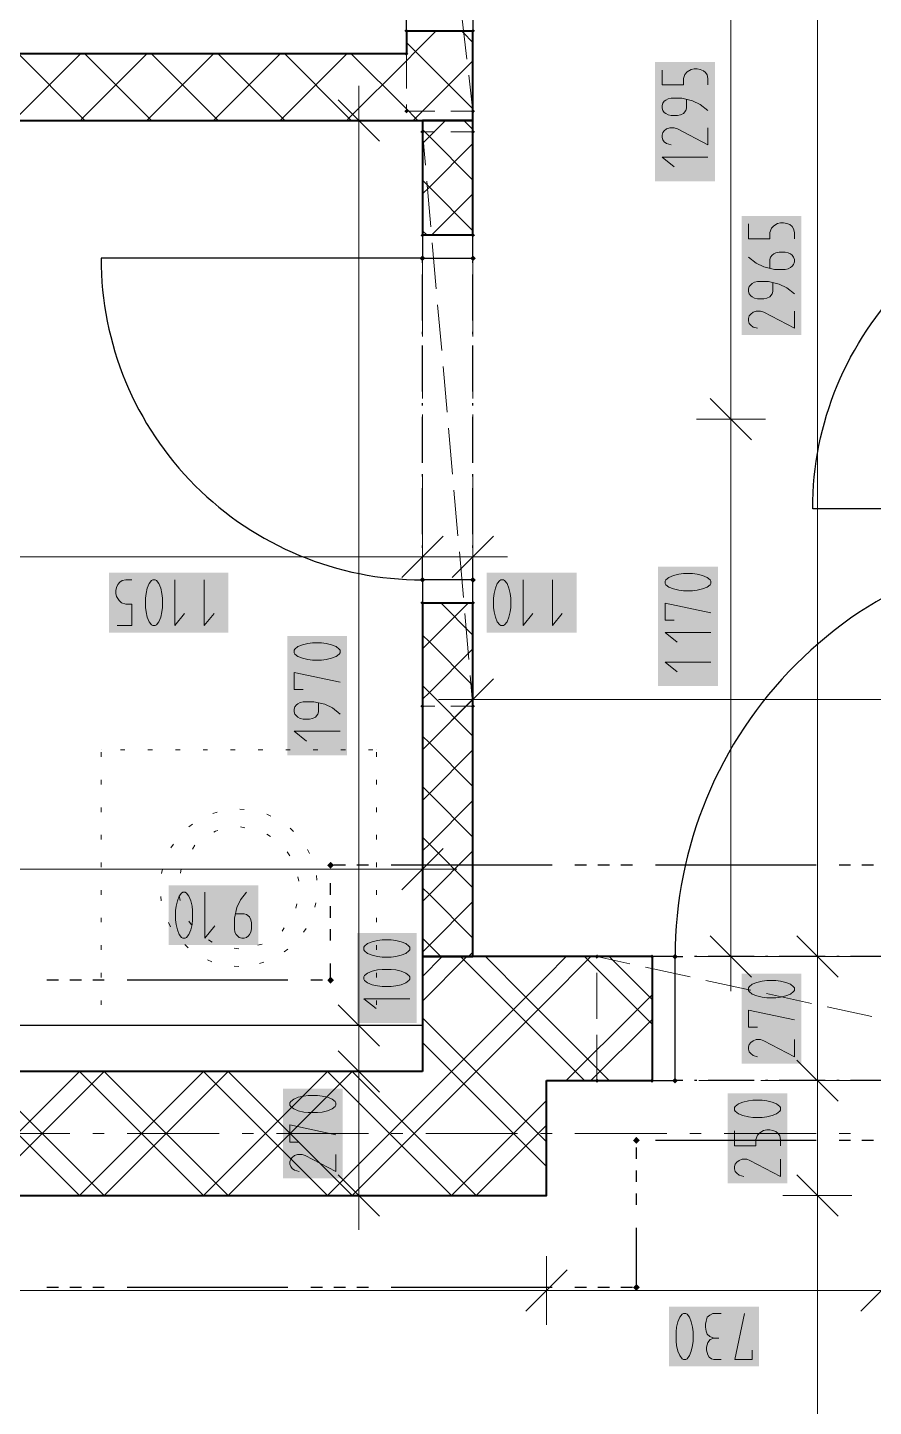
# Model space of a CAD drawing. Header units: millimetres. Extents: x 0 to 594, y 0 to 420.
# Drawn here: x 190.39 to 209.01, y 254.22 to 284.56 of the extents above; entities that cross this region are included whole.
import ezdxf

# ---------------------------------------------------------------- set-up
doc = ezdxf.new("R2010")
doc.units = ezdxf.units.MM
doc.header["$LTSCALE"] = 8
for name, color, linetype in [('PDF_Dvere', 7, 'Continuous'), ('PDF_Instalacni prizdivka do 1m', 7, 'Continuous'), ('PDF_Koty delkove', 7, 'Continuous'), ('PDF_Osy hlavni', 7, 'Continuous'), ('PDF_Pozarni useky', 7, 'Continuous'), ('PDF_Preklady', 7, 'Continuous'), ('PDF_Pricky zdene', 7, 'Continuous'), ('PDF_Sanita', 7, 'Continuous'), ('PDF_Steny akusticke', 7, 'Continuous')]:
    doc.layers.add(name, color=color, linetype=linetype)

msp = doc.modelspace()

# ---------------------------------------------------------------- linework, layer by layer
at = {"layer": 'PDF_Dvere', "lineweight": 25}
for points in [[(200.192, 284.992), (200.192, 284.486), (198.727, 284.486), (198.727, 284.992)], [(200.192, 279.482), (200.192, 279.987), (199.08, 279.987), (199.08, 279.482)], [(200.192, 271.9), (200.192, 272.405), (199.08, 272.405), (199.08, 271.9)], [(204.135, 261.386), (204.641, 261.386), (204.641, 264.115), (204.135, 264.115)]]:
    msp.add_lwpolyline(points, close=True, dxfattribs=at)
for points in [[(214.75, 274.425), (214.75, 273.972), (207.674, 273.972, -0.414215), (214.75, 281.049)], [(199.08, 279.482), (192.004, 279.482, 0.414215), (199.08, 272.405), (199.08, 272.858)], [(213.205, 264.115), (213.739, 264.115), (213.739, 273.214, 0.414214), (204.641, 264.115), (204.814, 264.115)]]:
    msp.add_lwpolyline(points, format="xyb", dxfattribs=at)
for points in [[(199.08, 279.378), (199.08, 279.429)], [(200.192, 279.378), (200.192, 279.429)], [(199.08, 278.115), (199.08, 279.126)], [(200.192, 278.115), (200.192, 279.126)], [(199.08, 277.811), (199.08, 277.862)], [(200.192, 277.811), (200.192, 277.862)], [(199.08, 276.548), (199.08, 277.559)], [(200.192, 276.548), (200.192, 277.559)], [(199.08, 276.244), (199.08, 276.295)], [(200.192, 276.244), (200.192, 276.295)], [(199.08, 274.981), (199.08, 275.992)], [(200.192, 274.981), (200.192, 275.992)], [(199.08, 274.677), (199.08, 274.728)], [(200.192, 274.677), (200.192, 274.728)], [(199.08, 273.414), (199.08, 274.425)], [(200.192, 273.414), (200.192, 274.425)], [(199.08, 273.11), (199.08, 273.161)], [(200.192, 273.11), (200.192, 273.161)], [(200.192, 272.405), (200.192, 272.858)], [(205.118, 264.115), (205.067, 264.115)], [(206.381, 264.115), (205.371, 264.115)], [(206.685, 264.115), (206.634, 264.115)], [(207.948, 264.115), (206.937, 264.115)], [(208.252, 264.115), (208.201, 264.115)], [(209.515, 264.115), (208.504, 264.115)], [(204.814, 261.386), (204.641, 261.386)], [(205.118, 261.386), (205.067, 261.386)], [(206.381, 261.386), (205.371, 261.386)], [(206.685, 261.386), (206.634, 261.386)], [(207.948, 261.386), (206.937, 261.386)], [(208.252, 261.386), (208.201, 261.386)], [(209.515, 261.386), (208.504, 261.386)]]:
    msp.add_lwpolyline(points, dxfattribs=at)
at = {"layer": 'PDF_Dvere', "lineweight": 25, "transparency": 33554559}
for points in [[(199.08, 279.419), (199.017, 279.482), (199.144, 279.482), (199.08, 279.545)], [(200.192, 279.419), (200.129, 279.482), (200.256, 279.482), (200.192, 279.545)], [(199.08, 272.342), (199.017, 272.405), (199.144, 272.405), (199.08, 272.468)], [(200.192, 272.342), (200.129, 272.405), (200.256, 272.405), (200.192, 272.468)], [(204.704, 264.115), (204.641, 264.052), (204.641, 264.178), (204.577, 264.115)], [(204.704, 261.386), (204.641, 261.322), (204.641, 261.449), (204.577, 261.386)]]:
    msp.add_solid(points, dxfattribs=at)
at = {"layer": 'PDF_Instalacni prizdivka do 1m', "lineweight": 25}
msp.add_lwpolyline([(189.881, 261.588), (199.08, 261.588), (199.08, 262.599), (189.881, 262.599)], close=True, dxfattribs=at)
at = {"layer": 'PDF_Koty delkove', "lineweight": 18}
for points in [[(207.775, 158.52), (207.775, 192.275), (207.775, 196.529), (207.775, 208.798), (207.775, 218.571), (207.775, 220.037), (207.775, 221.553), (207.775, 225.683), (207.775, 240.964), (207.775, 243.694), (207.775, 258.858), (207.775, 261.386), (207.775, 264.115), (207.775, 294.09), (207.775, 295.556), (207.775, 344.032), (207.775, 347.874)], [(205.872, 264.115), (205.872, 275.943), (205.872, 289.035), (205.872, 294.09)], [(204.356, 283.624), (204.356, 283.3), (204.827, 283.3), (204.827, 283.435), (204.861, 283.529), (204.912, 283.584), (204.996, 283.637), (205.063, 283.651), (205.13, 283.651), (205.198, 283.637), (205.265, 283.61), (205.315, 283.57), (205.35, 283.516), (205.367, 283.435), (205.367, 283.3)], [(197.679, 258.858), (197.679, 259.837), (197.679, 261.588), (197.679, 262.599), (197.679, 282.515), (197.679, 283.273)], [(198.134, 282.06), (197.224, 282.97)], [(205.367, 282.733), (205.198, 282.868), (205.029, 282.949), (204.794, 283.003), (204.557, 283.003), (204.49, 282.989), (204.44, 282.962), (204.406, 282.936), (204.372, 282.895), (204.356, 282.841), (204.356, 282.787), (204.372, 282.733), (204.406, 282.692), (204.44, 282.666), (204.49, 282.638), (204.557, 282.624), (204.693, 282.624), (204.759, 282.638), (204.827, 282.666), (204.878, 282.733), (204.895, 282.787), (204.895, 282.976)], [(198.437, 282.515), (197.679, 282.515), (196.921, 282.515)], [(205.367, 282.355), (205.367, 281.976), (204.693, 282.328), (204.625, 282.355), (204.524, 282.355), (204.457, 282.328), (204.406, 282.287), (204.372, 282.247), (204.356, 282.193), (204.356, 282.139), (204.372, 282.085), (204.406, 282.044), (204.457, 282.004), (204.557, 281.976)], [(205.367, 281.707), (204.356, 281.707), (204.625, 281.491)], [(206.259, 280.237), (206.259, 279.913), (206.73, 279.913), (206.73, 280.049), (206.764, 280.143), (206.815, 280.197), (206.898, 280.25), (206.965, 280.264), (207.033, 280.264), (207.101, 280.25), (207.167, 280.224), (207.218, 280.183), (207.252, 280.13), (207.269, 280.049), (207.269, 279.913)], [(206.73, 279.265), (206.73, 279.454), (206.747, 279.508), (206.78, 279.549), (206.815, 279.576), (206.864, 279.602), (206.932, 279.616), (207.066, 279.616), (207.134, 279.602), (207.185, 279.576), (207.218, 279.549), (207.252, 279.508), (207.269, 279.454), (207.269, 279.401), (207.252, 279.346), (207.218, 279.306), (207.185, 279.279), (207.134, 279.252), (207.066, 279.238), (206.831, 279.238), (206.595, 279.292), (206.426, 279.373), (206.259, 279.508)], [(207.269, 278.698), (207.101, 278.833), (206.932, 278.915), (206.696, 278.968), (206.46, 278.968), (206.393, 278.954), (206.342, 278.927), (206.309, 278.901), (206.275, 278.86), (206.259, 278.806), (206.259, 278.752), (206.275, 278.698), (206.309, 278.658), (206.342, 278.631), (206.393, 278.603), (206.46, 278.59), (206.595, 278.59), (206.662, 278.603), (206.73, 278.631), (206.78, 278.698), (206.797, 278.752)], [(206.797, 278.752), (206.797, 278.941)], [(207.269, 278.32), (207.269, 277.942), (206.595, 278.293), (206.527, 278.32), (206.426, 278.32), (206.36, 278.293), (206.309, 278.253), (206.275, 278.212), (206.259, 278.158), (206.259, 278.104), (206.275, 278.05), (206.309, 278.01), (206.36, 277.969), (206.46, 277.942)], [(206.327, 275.489), (205.417, 276.398)], [(206.631, 275.943), (205.872, 275.943), (205.114, 275.943)], [(199.08, 273.673), (199.08, 272.914), (199.08, 272.156)], [(200.192, 273.673), (200.192, 272.914), (200.192, 272.156)], [(199.535, 273.369), (198.625, 272.459)], [(200.647, 273.369), (199.738, 272.459)], [(200.192, 272.914), (199.08, 272.914), (187.909, 272.914), (166.173, 272.914), (164.505, 272.914), (162.433, 272.914)], [(200.192, 272.914), (200.951, 272.914)], [(192.36, 271.398), (192.684, 271.398), (192.684, 271.869), (192.549, 271.869), (192.455, 271.903), (192.401, 271.954), (192.347, 272.038), (192.333, 272.105), (192.333, 272.172), (192.347, 272.24), (192.374, 272.307), (192.415, 272.357), (192.468, 272.392), (192.549, 272.409), (192.684, 272.409)], [(193.63, 272.409), (193.63, 271.398), (193.845, 271.667)], [(194.278, 272.409), (194.278, 271.398), (194.493, 271.667)], [(201.295, 272.409), (201.295, 271.398), (201.511, 271.667)], [(201.943, 272.409), (201.943, 271.398), (202.159, 271.667)], [(204.623, 271.516), (204.421, 271.516), (204.421, 271.894), (205.432, 271.679)], [(205.432, 271.246), (204.421, 271.246), (204.69, 271.031)], [(196.86, 271.017), (196.658, 271.017), (196.558, 271.003), (196.44, 270.976), (196.338, 270.936), (196.271, 270.882), (196.255, 270.855), (196.255, 270.801), (196.271, 270.774), (196.338, 270.72), (196.44, 270.68), (196.558, 270.652), (196.658, 270.639), (196.86, 270.639), (196.961, 270.652), (197.08, 270.68), (197.181, 270.72), (197.248, 270.774), (197.266, 270.801), (197.266, 270.855), (197.248, 270.882), (197.181, 270.936), (197.08, 270.976), (196.961, 271.003), (196.86, 271.017)], [(196.456, 269.991), (196.255, 269.991), (196.255, 270.369), (197.266, 270.153)], [(200.192, 270.529), (200.192, 269.771), (200.192, 269.013)], [(205.432, 270.598), (204.421, 270.598), (204.69, 270.383)], [(200.647, 270.226), (199.738, 269.316)], [(200.192, 269.771), (199.434, 269.771)], [(226.124, 269.771), (223.451, 269.771), (222.291, 269.771), (219.704, 269.771), (215.862, 269.771), (214.75, 269.771), (200.192, 269.771)], [(197.266, 269.451), (197.097, 269.586), (196.928, 269.667), (196.692, 269.721), (196.456, 269.721), (196.389, 269.707), (196.338, 269.68), (196.305, 269.654), (196.271, 269.613), (196.255, 269.559), (196.255, 269.505), (196.271, 269.451), (196.305, 269.411), (196.338, 269.384), (196.389, 269.356), (196.456, 269.342), (196.591, 269.342), (196.658, 269.356), (196.726, 269.384), (196.776, 269.451), (196.793, 269.505), (196.793, 269.694)], [(197.266, 269.073), (196.255, 269.073), (196.524, 268.857)], [(199.08, 266.796), (199.08, 266.038), (199.08, 265.28)], [(199.535, 266.493), (198.625, 265.583)], [(199.08, 266.038), (195.15, 266.038), (191.095, 266.038), (189.881, 266.038), (188.632, 266.038), (184.734, 266.038), (172.694, 266.038), (171.127, 266.038), (164.505, 266.038), (162.483, 266.038), (152.172, 266.038), (149.594, 266.038)], [(199.08, 266.038), (199.839, 266.038)], [(193.643, 264.925), (193.657, 264.825), (193.684, 264.706), (193.724, 264.605), (193.778, 264.538), (193.805, 264.521), (193.859, 264.521), (193.886, 264.538), (193.94, 264.605), (193.98, 264.706), (194.008, 264.825), (194.021, 264.925), (194.021, 265.127), (194.008, 265.228), (193.98, 265.346), (193.94, 265.447), (193.886, 265.515), (193.859, 265.532), (193.805, 265.532), (193.778, 265.515), (193.724, 265.447), (193.684, 265.346), (193.657, 265.228), (193.643, 265.127)], [(194.291, 265.532), (194.291, 264.521), (194.507, 264.79)], [(195.209, 265.532), (195.074, 265.364), (194.993, 265.195), (194.939, 264.959), (194.939, 264.723), (194.953, 264.656), (194.98, 264.605), (195.006, 264.572), (195.047, 264.538), (195.101, 264.521), (195.155, 264.521), (195.209, 264.538), (195.249, 264.572), (195.276, 264.605), (195.304, 264.656), (195.318, 264.723), (195.318, 264.858), (195.304, 264.925), (195.276, 264.993), (195.209, 265.043), (195.155, 265.06), (194.966, 265.06)], [(193.643, 265.127), (193.643, 264.925)], [(198.395, 264.482), (198.193, 264.482), (198.093, 264.469), (197.974, 264.442), (197.873, 264.401), (197.806, 264.348), (197.789, 264.32), (197.789, 264.267), (197.806, 264.239), (197.873, 264.186), (197.974, 264.145), (198.093, 264.118), (198.193, 264.104), (198.395, 264.104), (198.496, 264.118), (198.614, 264.145), (198.715, 264.186), (198.783, 264.239), (198.8, 264.267), (198.8, 264.32), (198.783, 264.348)], [(198.783, 264.348), (198.715, 264.401), (198.614, 264.442), (198.496, 264.469), (198.395, 264.482)], [(206.327, 263.66), (205.417, 264.57)], [(208.23, 263.66), (207.32, 264.57)], [(206.631, 264.115), (205.872, 264.115), (205.114, 264.115)], [(205.872, 264.115), (205.872, 263.357)], [(208.533, 264.115), (207.775, 264.115), (207.017, 264.115)], [(206.864, 263.588), (206.662, 263.588), (206.562, 263.574), (206.443, 263.547), (206.342, 263.507), (206.275, 263.453), (206.259, 263.426), (206.259, 263.372)], [(206.259, 263.372), (206.275, 263.345), (206.342, 263.291), (206.443, 263.251), (206.562, 263.223), (206.662, 263.209), (206.864, 263.209), (206.965, 263.223), (207.083, 263.251), (207.185, 263.291), (207.252, 263.345), (207.269, 263.372), (207.269, 263.426), (207.252, 263.453), (207.185, 263.507), (207.083, 263.547), (206.965, 263.574), (206.864, 263.588)], [(198.134, 262.144), (197.224, 263.054)], [(198.8, 263.186), (197.789, 263.186), (198.058, 262.971)], [(206.46, 262.561), (206.259, 262.561), (206.259, 262.94), (207.269, 262.724)], [(198.437, 262.599), (197.679, 262.599), (196.921, 262.599)], [(207.269, 262.292), (207.269, 261.913), (206.595, 262.265), (206.527, 262.292), (206.426, 262.292), (206.36, 262.265), (206.309, 262.224), (206.275, 262.184), (206.259, 262.13), (206.259, 262.076), (206.275, 262.022), (206.309, 261.981), (206.36, 261.941), (206.46, 261.913)], [(198.134, 261.133), (197.224, 262.043)], [(208.23, 260.931), (207.32, 261.84)], [(198.437, 261.588), (197.679, 261.588), (196.921, 261.588)], [(208.533, 261.386), (207.775, 261.386), (207.017, 261.386)], [(196.768, 261.06), (196.566, 261.06), (196.466, 261.046), (196.347, 261.02), (196.246, 260.979), (196.179, 260.926), (196.163, 260.898), (196.163, 260.845), (196.179, 260.817), (196.246, 260.764), (196.347, 260.723), (196.466, 260.696), (196.566, 260.682), (196.768, 260.682), (196.869, 260.696), (196.987, 260.723), (197.089, 260.764), (197.156, 260.817), (197.173, 260.845), (197.173, 260.898), (197.156, 260.926)], [(197.156, 260.926), (197.089, 260.979), (196.987, 261.02), (196.869, 261.046), (196.768, 261.06)], [(196.364, 260.034), (196.163, 260.034), (196.163, 260.412), (197.173, 260.197)], [(205.953, 260.279), (205.953, 259.955), (206.424, 259.955), (206.424, 260.091), (206.459, 260.185), (206.509, 260.239), (206.593, 260.292), (206.66, 260.306), (206.728, 260.306), (206.795, 260.292), (206.862, 260.266), (206.913, 260.225)], [(206.913, 260.225), (206.947, 260.172), (206.964, 260.091), (206.964, 259.955)], [(197.173, 259.764), (197.173, 259.386), (196.499, 259.737), (196.431, 259.764), (196.33, 259.764), (196.264, 259.737), (196.213, 259.697), (196.179, 259.656), (196.163, 259.602), (196.163, 259.549), (196.179, 259.494), (196.213, 259.454), (196.264, 259.413), (196.364, 259.386)], [(206.964, 259.658), (206.964, 259.28), (206.29, 259.631), (206.222, 259.658), (206.121, 259.658), (206.054, 259.631), (206.004, 259.591), (205.969, 259.55), (205.953, 259.496), (205.953, 259.443), (205.969, 259.388), (206.004, 259.348), (206.054, 259.307), (206.154, 259.28)], [(198.134, 258.403), (197.224, 259.313)], [(208.23, 258.403), (207.32, 259.313)], [(198.437, 258.858), (197.679, 258.858), (196.921, 258.858)], [(197.679, 258.858), (197.679, 258.1)], [(208.533, 258.858), (207.775, 258.858), (207.017, 258.858)], [(201.81, 257.527), (201.81, 256.769), (201.81, 256.01)], [(202.265, 257.224), (201.355, 256.314)], [(209.645, 257.224), (208.735, 256.314)], [(272.881, 256.769), (216.974, 256.769), (209.19, 256.769), (201.81, 256.769), (163.798, 256.769), (162.332, 256.769), (149.594, 256.769), (140.495, 256.769), (134.833, 256.769)], [(205.661, 256.263), (205.473, 256.263), (205.406, 256.229), (205.351, 256.178), (205.324, 256.094), (205.311, 256.027), (205.311, 255.959), (205.324, 255.875), (205.351, 255.808), (205.406, 255.758), (205.499, 255.723)], [(206.337, 255.453), (206.337, 255.252), (205.959, 255.252), (206.174, 256.263)], [(205.661, 255.252), (205.499, 255.252), (205.445, 255.268), (205.392, 255.303), (205.364, 255.353), (205.337, 255.453), (205.337, 255.521), (205.364, 255.622), (205.418, 255.69), (205.499, 255.723), (205.607, 255.723)]]:
    msp.add_lwpolyline(points, dxfattribs=at)
for points in [[(205.027, 272.542), (204.825, 272.542), (204.725, 272.529), (204.606, 272.502), (204.505, 272.461), (204.438, 272.408), (204.421, 272.38), (204.421, 272.327), (204.438, 272.299), (204.505, 272.246), (204.606, 272.205), (204.725, 272.178), (204.825, 272.164), (205.027, 272.164), (205.128, 272.178), (205.246, 272.205), (205.347, 272.246), (205.415, 272.299), (205.432, 272.327), (205.432, 272.38), (205.415, 272.408), (205.347, 272.461), (205.246, 272.502), (205.128, 272.529)], [(192.982, 272.004), (192.982, 271.801), (192.995, 271.701), (193.022, 271.583), (193.063, 271.482), (193.116, 271.414), (193.144, 271.398), (193.197, 271.398), (193.225, 271.414), (193.278, 271.482), (193.319, 271.583), (193.346, 271.701), (193.36, 271.801), (193.36, 272.004), (193.346, 272.105), (193.319, 272.223), (193.278, 272.324), (193.225, 272.392), (193.197, 272.409), (193.144, 272.409), (193.116, 272.392), (193.063, 272.324), (193.022, 272.223), (192.995, 272.105)], [(200.647, 272.004), (200.647, 271.801), (200.661, 271.701), (200.688, 271.583), (200.728, 271.482), (200.782, 271.414), (200.809, 271.398), (200.863, 271.398), (200.89, 271.414), (200.944, 271.482), (200.984, 271.583), (201.012, 271.701), (201.025, 271.801), (201.025, 272.004), (201.012, 272.105), (200.984, 272.223), (200.944, 272.324), (200.89, 272.392), (200.863, 272.409), (200.809, 272.409), (200.782, 272.392), (200.728, 272.324), (200.688, 272.223), (200.661, 272.105)], [(198.395, 263.834), (198.193, 263.834), (198.093, 263.821), (197.974, 263.794), (197.873, 263.753), (197.806, 263.7), (197.789, 263.672), (197.789, 263.619), (197.806, 263.591), (197.873, 263.538), (197.974, 263.497), (198.093, 263.47), (198.193, 263.456), (198.395, 263.456), (198.496, 263.47), (198.614, 263.497), (198.715, 263.538), (198.783, 263.591), (198.8, 263.619), (198.8, 263.672), (198.783, 263.7), (198.715, 263.753), (198.614, 263.794), (198.496, 263.821)], [(206.559, 260.954), (206.357, 260.954), (206.257, 260.94), (206.138, 260.914), (206.037, 260.873), (205.969, 260.82), (205.953, 260.792), (205.953, 260.739), (205.969, 260.711), (206.037, 260.658), (206.138, 260.617), (206.257, 260.59), (206.357, 260.576), (206.559, 260.576), (206.66, 260.59), (206.778, 260.617), (206.879, 260.658), (206.947, 260.711), (206.964, 260.739), (206.964, 260.792), (206.947, 260.82), (206.879, 260.873), (206.778, 260.914), (206.66, 260.94)], [(204.663, 255.858), (204.663, 255.656), (204.676, 255.556), (204.703, 255.437), (204.744, 255.336), (204.797, 255.268), (204.825, 255.252), (204.878, 255.252), (204.906, 255.268), (204.959, 255.336), (205, 255.437), (205.027, 255.556), (205.041, 255.656), (205.041, 255.858), (205.027, 255.959), (205, 256.077), (204.959, 256.178), (204.906, 256.246), (204.878, 256.263), (204.825, 256.263), (204.797, 256.246), (204.744, 256.178), (204.703, 256.077), (204.676, 255.959)]]:
    msp.add_lwpolyline(points, close=True, dxfattribs=at)
at = {"layer": 'PDF_Koty delkove', "color": 7, "lineweight": 18, "true_color": 0xffffff, "transparency": 33554559}
for points in [[(205.519, 281.177), (205.519, 283.802), (204.204, 281.177), (204.204, 283.802)], [(207.421, 277.79), (207.421, 280.415), (206.107, 277.79), (206.107, 280.415)], [(194.808, 272.561), (192.182, 272.561), (194.808, 271.246), (192.182, 271.246)], [(202.473, 272.561), (200.496, 272.561), (202.473, 271.246), (200.496, 271.246)], [(205.584, 270.068), (205.584, 272.694), (204.27, 270.068), (204.27, 272.694)], [(197.417, 268.543), (197.417, 271.168), (196.103, 268.543), (196.103, 271.168)], [(195.469, 265.684), (193.492, 265.684), (195.469, 264.37), (193.492, 264.37)], [(198.952, 262.656), (198.952, 264.634), (197.638, 262.656), (197.638, 264.634)], [(207.421, 261.762), (207.421, 263.739), (206.107, 261.762), (206.107, 263.739)], [(197.325, 259.234), (197.325, 261.212), (196.011, 259.234), (196.011, 261.212)], [(207.116, 259.128), (207.116, 261.106), (205.802, 259.128), (205.802, 261.106)], [(206.489, 256.415), (204.511, 256.415), (206.489, 255.101), (204.511, 255.101)]]:
    msp.add_solid(points, dxfattribs=at)
at = {"layer": 'PDF_Osy hlavni', "lineweight": 18}
for points in [[(191.318, 260.223), (189.296, 260.223)], [(192.076, 260.223), (191.824, 260.223)], [(194.604, 260.223), (192.582, 260.223)], [(195.362, 260.223), (195.109, 260.223)], [(197.889, 260.223), (195.867, 260.223)], [(198.648, 260.223), (198.395, 260.223)], [(201.175, 260.223), (199.153, 260.223)], [(201.933, 260.223), (201.68, 260.223)], [(204.461, 260.223), (202.439, 260.223)], [(205.219, 260.223), (204.966, 260.223)], [(207.746, 260.223), (205.724, 260.223)], [(208.504, 260.223), (208.252, 260.223)]]:
    msp.add_lwpolyline(points, dxfattribs=at)
at = {"layer": 'PDF_Pozarni useky', "lineweight": 30}
for points in [[(197.384, 266.125), (197.131, 266.125)], [(197.889, 266.125), (197.637, 266.125)], [(201.933, 266.125), (198.395, 266.125)], [(202.691, 266.125), (202.439, 266.125)], [(203.197, 266.125), (202.944, 266.125)], [(203.702, 266.125), (203.45, 266.125)], [(207.746, 266.125), (204.208, 266.125)], [(208.504, 266.125), (208.252, 266.125)], [(209.01, 266.125), (208.757, 266.125)], [(197.058, 265.478), (197.058, 265.73)], [(197.058, 264.972), (197.058, 265.225)], [(197.058, 264.467), (197.058, 264.719)], [(197.058, 263.597), (197.058, 263.961)], [(191.065, 263.597), (190.813, 263.597)], [(191.571, 263.597), (191.318, 263.597)], [(192.076, 263.597), (191.824, 263.597)], [(196.12, 263.597), (192.582, 263.597)], [(196.878, 263.597), (196.626, 263.597)], [(207.746, 260.071), (204.208, 260.071)], [(208.504, 260.071), (208.252, 260.071)], [(209.01, 260.071), (208.757, 260.071)], [(203.79, 259.664), (203.79, 259.917)], [(203.79, 259.159), (203.79, 259.412)], [(203.79, 258.654), (203.79, 258.906)], [(203.79, 256.836), (203.79, 258.148)], [(191.065, 256.836), (190.813, 256.836)], [(191.571, 256.836), (191.318, 256.836)], [(192.076, 256.836), (191.824, 256.836)], [(196.12, 256.836), (192.582, 256.836)], [(196.878, 256.836), (196.626, 256.836)], [(197.384, 256.836), (197.131, 256.836)], [(197.889, 256.836), (197.637, 256.836)], [(201.933, 256.836), (198.395, 256.836)], [(202.691, 256.836), (202.439, 256.836)], [(203.197, 256.836), (202.944, 256.836)], [(203.702, 256.836), (203.45, 256.836)]]:
    msp.add_lwpolyline(points, dxfattribs=at)
at = {"layer": 'PDF_Pozarni useky', "lineweight": 30, "transparency": 33554559}
for points in [[(197.058, 266.049), (196.983, 266.125), (197.134, 266.125), (197.058, 266.2)], [(197.134, 266.125), (197.058, 266.049), (197.058, 266.2), (196.983, 266.125)], [(197.134, 263.597), (197.058, 263.521), (197.058, 263.673), (196.983, 263.597)], [(197.058, 263.521), (196.983, 263.597), (197.134, 263.597), (197.058, 263.673)], [(203.79, 259.995), (203.715, 260.071), (203.866, 260.071), (203.79, 260.147)], [(203.866, 260.071), (203.79, 259.995), (203.79, 260.147), (203.715, 260.071)], [(203.79, 256.76), (203.715, 256.836), (203.866, 256.836), (203.79, 256.912)], [(203.866, 256.836), (203.79, 256.76), (203.79, 256.912), (203.715, 256.836)]]:
    msp.add_solid(points, dxfattribs=at)
at = {"layer": 'PDF_Preklady', "lineweight": 18}
for points in [[(200.059, 283.865), (199.943, 284.869)], [(198.727, 283.981), (198.727, 284.231)], [(200.192, 283.22), (200.192, 284.231)], [(198.727, 283.22), (198.727, 283.981)], [(199.709, 282.717), (200.192, 282.717), (200.1, 283.513)], [(198.727, 282.717), (198.727, 282.866)], [(200.192, 282.717), (200.192, 282.866)], [(199.355, 282.717), (198.727, 282.717)], [(199.145, 281.531), (199.08, 282.262), (199.355, 282.262)], [(199.08, 281.855), (199.08, 282.262)], [(200.192, 282.262), (199.709, 282.262)], [(200.192, 281.855), (200.192, 282.262)], [(199.08, 280.49), (199.08, 281.501)], [(200.192, 280.49), (200.192, 281.501)], [(199.264, 280.172), (199.176, 281.179)], [(199.08, 279.987), (199.08, 280.137)], [(200.192, 279.987), (200.192, 280.137)], [(199.08, 279.126), (199.08, 279.987)], [(199.384, 278.812), (199.295, 279.819)], [(200.192, 279.126), (200.192, 279.987)], [(199.08, 277.761), (199.08, 278.772)], [(200.192, 277.761), (200.192, 278.772)], [(199.504, 277.453), (199.415, 278.46)], [(199.08, 276.396), (199.08, 277.407)], [(200.192, 276.396), (200.192, 277.407)], [(199.623, 276.093), (199.535, 277.1)], [(199.08, 275.031), (199.08, 276.042)], [(200.192, 275.031), (200.192, 276.042)], [(199.743, 274.733), (199.654, 275.741)], [(199.08, 273.666), (199.08, 274.677)], [(200.192, 273.666), (200.192, 274.677)], [(199.863, 273.374), (199.774, 274.381)], [(199.08, 272.302), (199.08, 273.313)], [(200.192, 272.302), (200.192, 273.313)], [(199.982, 272.014), (199.894, 273.021)], [(199.08, 271.9), (199.08, 271.948)], [(199.08, 270.937), (199.08, 271.9)], [(200.192, 271.9), (200.192, 271.948)], [(200.192, 270.937), (200.192, 271.9)], [(200.102, 270.655), (200.013, 271.662)], [(199.08, 269.625), (199.08, 270.583)], [(200.192, 269.625), (200.192, 270.583)], [(199.709, 269.625), (200.192, 269.625), (200.133, 270.302)], [(199.355, 269.625), (199.08, 269.625)], [(203.643, 263.958), (202.922, 264.115)], [(203.45, 264.115), (202.922, 264.115)], [(202.922, 264.113), (202.922, 264.115)], [(204.814, 264.115), (204.135, 264.115), (203.804, 264.115)], [(206.179, 264.115), (205.168, 264.115)], [(207.544, 264.115), (206.533, 264.115)], [(208.909, 264.115), (207.898, 264.115)], [(202.922, 262.748), (202.922, 263.759)], [(204.977, 263.668), (203.989, 263.883)], [(206.31, 263.377), (205.322, 263.592)], [(207.644, 263.087), (206.656, 263.302)], [(208.977, 262.797), (207.99, 263.012)], [(202.922, 261.386), (202.922, 262.394)], [(203.45, 261.386), (202.922, 261.386)], [(204.814, 261.386), (204.135, 261.386), (203.804, 261.386)], [(206.179, 261.386), (205.168, 261.386)], [(207.544, 261.386), (206.533, 261.386)], [(208.909, 261.386), (207.898, 261.386)]]:
    msp.add_lwpolyline(points, dxfattribs=at)
at = {"layer": 'PDF_Preklady', "lineweight": 18, "transparency": 33554559}
for points in [[(198.727, 284.441), (198.681, 284.486), (198.772, 284.486), (198.727, 284.532)], [(198.727, 284.441), (198.681, 284.486), (198.772, 284.486), (198.727, 284.532)], [(200.192, 284.441), (200.147, 284.486), (200.238, 284.486), (200.192, 284.532)], [(200.192, 284.441), (200.147, 284.486), (200.238, 284.486), (200.192, 284.532)], [(198.727, 283.935), (198.681, 283.981), (198.772, 283.981), (198.727, 284.026)], [(198.727, 283.935), (198.681, 283.981), (198.772, 283.981), (198.727, 284.026)], [(198.727, 282.671), (198.681, 282.717), (198.772, 282.717), (198.727, 282.762)], [(198.772, 282.717), (198.727, 282.671), (198.727, 282.762), (198.681, 282.717)], [(200.198, 282.672), (200.147, 282.712), (200.238, 282.722), (200.187, 282.762)], [(200.238, 282.717), (200.192, 282.671), (200.192, 282.762), (200.147, 282.717)], [(200.192, 282.671), (200.147, 282.717), (200.238, 282.717), (200.192, 282.762)], [(199.084, 282.217), (199.035, 282.258), (199.126, 282.266), (199.076, 282.307)], [(199.126, 282.262), (199.08, 282.216), (199.08, 282.307), (199.035, 282.262)], [(199.08, 282.216), (199.035, 282.262), (199.126, 282.262), (199.08, 282.307)], [(200.192, 282.216), (200.147, 282.262), (200.238, 282.262), (200.192, 282.307)], [(200.238, 282.262), (200.192, 282.216), (200.192, 282.307), (200.147, 282.262)], [(199.08, 279.942), (199.035, 279.987), (199.126, 279.987), (199.08, 280.033)], [(199.08, 279.942), (199.035, 279.987), (199.126, 279.987), (199.08, 280.033)], [(200.192, 279.942), (200.147, 279.987), (200.238, 279.987), (200.192, 280.033)], [(200.192, 279.942), (200.147, 279.987), (200.238, 279.987), (200.192, 280.033)], [(199.08, 271.854), (199.035, 271.9), (199.126, 271.9), (199.08, 271.945)], [(199.08, 271.854), (199.035, 271.9), (199.126, 271.9), (199.08, 271.945)], [(200.192, 271.854), (200.147, 271.9), (200.238, 271.9), (200.192, 271.945)], [(200.192, 271.854), (200.147, 271.9), (200.238, 271.9), (200.192, 271.945)], [(199.08, 269.579), (199.035, 269.625), (199.126, 269.625), (199.08, 269.67)], [(199.126, 269.625), (199.08, 269.579), (199.08, 269.67), (199.035, 269.625)], [(200.196, 269.58), (200.147, 269.621), (200.238, 269.629), (200.188, 269.67)], [(200.238, 269.625), (200.192, 269.579), (200.192, 269.67), (200.147, 269.625)], [(200.192, 269.579), (200.147, 269.625), (200.238, 269.625), (200.192, 269.67)], [(202.968, 264.115), (202.922, 264.07), (202.922, 264.161), (202.877, 264.115)], [(202.922, 264.07), (202.877, 264.115), (202.968, 264.115), (202.922, 264.161)], [(202.966, 264.105), (202.912, 264.071), (202.932, 264.16), (202.878, 264.125)], [(204.181, 264.115), (204.135, 264.07), (204.135, 264.161), (204.09, 264.115)], [(204.181, 264.115), (204.135, 264.07), (204.135, 264.161), (204.09, 264.115)], [(202.922, 261.34), (202.877, 261.386), (202.968, 261.386), (202.922, 261.431)], [(202.968, 261.386), (202.922, 261.34), (202.922, 261.431), (202.877, 261.386)], [(204.181, 261.386), (204.135, 261.34), (204.135, 261.431), (204.09, 261.386)], [(204.181, 261.386), (204.135, 261.34), (204.135, 261.431), (204.09, 261.386)]]:
    msp.add_solid(points, dxfattribs=at)
at = {"layer": 'PDF_Pricky zdene', "lineweight": 40}
for points in [[(198.727, 284.486), (198.727, 283.981), (164.556, 283.981), (164.505, 283.981), (164.505, 282.515), (164.556, 282.515), (198.727, 282.515), (199.08, 282.515), (200.192, 282.515), (200.192, 282.717), (200.192, 284.486)], [(198.727, 284.486), (200.192, 284.486)], [(199.08, 282.515), (199.08, 282.262), (199.08, 279.987)], [(200.192, 279.987), (200.192, 282.262), (200.192, 282.515), (199.08, 282.515)], [(200.192, 279.987), (199.08, 279.987)], [(199.08, 271.9), (200.192, 271.9)], [(199.08, 271.9), (199.08, 269.625), (199.08, 264.115)], [(199.08, 264.115), (200.192, 264.115), (200.192, 269.625), (200.192, 271.9)]]:
    msp.add_lwpolyline(points, dxfattribs=at)
at = {"layer": 'PDF_Pricky zdene', "lineweight": 9}
for points in [[(199.384, 284.486), (198.929, 284.031), (198.727, 283.829)], [(200.192, 284.233), (199.975, 284.451), (199.94, 284.486)], [(200.192, 282.767), (200.16, 282.799), (198.929, 284.031), (198.727, 284.233)], [(191.549, 283.981), (190.133, 282.565), (190.083, 282.515)], [(191.65, 282.515), (191.599, 282.565), (190.184, 283.981)], [(193.015, 283.981), (191.599, 282.565), (191.549, 282.515)], [(193.116, 282.515), (193.065, 282.565), (191.65, 283.981)], [(194.48, 283.981), (193.065, 282.565), (193.015, 282.515)], [(194.582, 282.515), (194.531, 282.565), (193.116, 283.981)], [(195.946, 283.981), (194.531, 282.565), (194.48, 282.515)], [(196.047, 282.515), (195.997, 282.565), (194.582, 283.981)], [(197.412, 283.981), (195.997, 282.565), (195.946, 282.515)], [(197.513, 282.515), (197.463, 282.565), (196.047, 283.981)], [(198.727, 283.829), (197.463, 282.565), (197.412, 282.515)], [(198.727, 282.767), (197.513, 283.981)], [(200.192, 283.829), (200.06, 283.696), (198.929, 282.565), (198.727, 282.767)], [(198.929, 282.565), (198.878, 282.515)], [(198.979, 282.515), (198.929, 282.565)], [(199.586, 282.515), (199.232, 282.161), (199.08, 282.009)], [(200.192, 282.313), (199.99, 282.515)], [(200.192, 281.2), (199.232, 282.161), (199.08, 282.313)], [(200.192, 282.009), (199.232, 281.049), (199.08, 281.2)], [(199.232, 281.049), (199.08, 280.897)], [(200.192, 280.088), (199.232, 281.049)], [(200.192, 280.897), (199.283, 279.987)], [(199.181, 279.987), (199.08, 280.088)], [(200.091, 271.9), (199.232, 271.04), (199.08, 271.192)], [(200.192, 271.192), (199.485, 271.9)], [(199.232, 271.04), (199.08, 270.889)], [(200.192, 270.08), (199.232, 271.04)], [(200.192, 270.889), (199.232, 269.928), (199.08, 269.777)], [(200.192, 268.968), (199.232, 269.928), (199.08, 270.08)], [(200.192, 269.777), (199.232, 268.816), (199.08, 268.664)], [(200.192, 267.856), (199.232, 268.816), (199.08, 268.968)], [(200.192, 268.664), (199.232, 267.704), (199.08, 267.552)], [(200.192, 266.744), (199.232, 267.704), (199.08, 267.856)], [(200.192, 267.552), (199.232, 266.592), (199.08, 266.44)], [(200.192, 265.632), (199.232, 266.592), (199.08, 266.744)], [(200.192, 266.44), (199.232, 265.48), (199.08, 265.328)], [(200.192, 264.52), (199.232, 265.48), (199.08, 265.632)], [(200.192, 265.328), (199.232, 264.368), (199.08, 264.216)], [(199.485, 264.115), (199.232, 264.368), (199.08, 264.52)], [(200.192, 264.216), (200.091, 264.115)]]:
    msp.add_lwpolyline(points, dxfattribs=at)
at = {"layer": 'PDF_Sanita', "lineweight": 13}
for points in [[(192.003, 268.664), (192.003, 268.664)], [(192.003, 268.664), (192.003, 268.664)], [(192.003, 268.51), (192.003, 268.612)], [(192.531, 268.664), (192.43, 268.664)], [(193.138, 268.664), (193.037, 268.664)], [(193.744, 268.664), (193.643, 268.664)], [(194.351, 268.664), (194.25, 268.664)], [(194.958, 268.664), (194.856, 268.664)], [(195.564, 268.664), (195.463, 268.664)], [(196.171, 268.664), (196.07, 268.664)], [(196.777, 268.664), (196.676, 268.664)], [(197.384, 268.664), (197.283, 268.664)], [(197.99, 268.664), (197.889, 268.664)], [(198.069, 268.664), (198.069, 268.664)], [(198.069, 268.664), (198.069, 268.664)], [(198.069, 268.51), (198.069, 268.612)], [(192.003, 267.904), (192.003, 268.005)], [(198.069, 267.904), (198.069, 268.005)], [(192.003, 267.297), (192.003, 267.398)], [(195.058, 267.363), (195.158, 267.354)], [(198.069, 267.297), (198.069, 267.398)], [(193.936, 266.969), (194.019, 267.027)], [(194.462, 267.265), (194.56, 267.291)], [(195.651, 267.25), (195.742, 267.207)], [(192.003, 266.691), (192.003, 266.792)], [(194.485, 266.854), (194.521, 266.877), (194.578, 266.888)], [(195.074, 266.972), (195.173, 266.952)], [(195.651, 266.811), (195.735, 266.755)], [(196.169, 266.941), (196.24, 266.869)], [(198.069, 266.691), (198.069, 266.792)], [(193.544, 266.51), (193.602, 266.593)], [(194.015, 266.483), (194.071, 266.567)], [(196.1, 266.419), (196.157, 266.335)], [(196.549, 266.472), (196.592, 266.381)], [(192.003, 266.084), (192.003, 266.185)], [(198.069, 266.084), (198.069, 266.185)], [(193.333, 265.944), (193.359, 266.042)], [(193.751, 265.948), (193.771, 266.047)], [(196.336, 265.872), (196.356, 265.773)], [(196.746, 265.902), (196.755, 265.801)], [(192.003, 265.478), (192.003, 265.579)], [(198.069, 265.478), (198.069, 265.579)], [(193.329, 265.34), (193.32, 265.441)], [(193.744, 265.353), (193.724, 265.452)], [(196.314, 265.277), (196.294, 265.178)], [(196.734, 265.298), (196.708, 265.201)], [(192.003, 264.871), (192.003, 264.972)], [(193.994, 264.813), (193.937, 264.897)], [(198.069, 264.871), (198.069, 264.972)], [(193.532, 264.772), (193.49, 264.863)], [(196.036, 264.749), (195.99, 264.678)], [(196.517, 264.736), (196.459, 264.653)], [(192.003, 264.264), (192.003, 264.366)], [(193.919, 264.307), (193.847, 264.379)], [(194.453, 264.431), (194.369, 264.487)], [(195.036, 264.284), (194.937, 264.303)], [(195.555, 264.388), (195.552, 264.386), (195.457, 264.367)], [(196.119, 264.282), (196.036, 264.224)], [(198.069, 264.264), (198.069, 264.366)], [(194.441, 264.004), (194.35, 264.047)], [(195.59, 263.993), (195.492, 263.966)], [(192.003, 263.658), (192.003, 263.759)], [(195.036, 263.898), (194.936, 263.907)], [(198.069, 263.658), (198.069, 263.759)], [(192.003, 263.051), (192.003, 263.152)], [(198.069, 263.051), (198.069, 263.152)], [(192.003, 262.599), (192.003, 262.599)], [(192.003, 262.599), (192.003, 262.599)], [(192.531, 262.599), (192.43, 262.599)], [(193.138, 262.599), (193.037, 262.599)], [(193.744, 262.599), (193.643, 262.599)], [(194.351, 262.599), (194.25, 262.599)], [(194.958, 262.599), (194.856, 262.599)], [(195.564, 262.599), (195.463, 262.599)], [(196.171, 262.599), (196.07, 262.599)], [(196.777, 262.599), (196.676, 262.599)], [(197.384, 262.599), (197.283, 262.599)], [(197.99, 262.599), (197.889, 262.599)], [(198.069, 262.599), (198.069, 262.599)], [(198.069, 262.599), (198.069, 262.599)]]:
    msp.add_lwpolyline(points, dxfattribs=at)
at = {"layer": 'PDF_Steny akusticke', "lineweight": 9}
for points in [[(199.08, 263.68), (199.515, 264.115)], [(199.08, 263.134), (200.061, 264.115)], [(201.81, 262.225), (201.355, 262.68), (201.082, 262.953), (199.919, 264.115)], [(201.81, 262.771), (201.628, 262.953), (201.355, 263.225), (200.465, 264.115)], [(201.81, 263.68), (202.245, 264.115)], [(201.81, 263.134), (202.791, 264.115)], [(204.135, 262.629), (204.085, 262.68), (203.812, 262.953), (202.649, 264.115)], [(204.135, 263.175), (204.085, 263.225), (203.195, 264.115)], [(199.08, 260.951), (201.082, 262.953), (201.355, 263.225), (201.81, 263.68)], [(199.08, 260.405), (201.355, 262.68), (201.628, 262.953), (201.81, 263.134)], [(202.245, 261.386), (203.812, 262.953), (204.085, 263.225), (204.135, 263.276)], [(201.81, 260.041), (201.628, 260.223), (201.355, 260.496), (199.08, 262.771)], [(203.195, 261.386), (201.81, 262.771)], [(202.791, 261.386), (204.085, 262.68), (204.135, 262.73)], [(201.81, 259.495), (201.355, 259.95), (201.082, 260.223), (199.08, 262.225)], [(202.649, 261.386), (201.81, 262.225)], [(192.074, 258.858), (190.71, 260.223), (190.437, 260.496), (189.345, 261.588)], [(190.437, 260.496), (191.528, 261.588)], [(194.804, 258.858), (193.439, 260.223), (193.166, 260.496), (192.074, 261.588), (190.71, 260.223)], [(192.893, 260.223), (191.528, 261.588)], [(193.166, 260.496), (194.258, 261.588)], [(193.439, 260.223), (194.804, 261.588)], [(194.804, 258.858), (195.896, 259.95), (195.623, 260.223), (194.258, 261.588)], [(197.534, 258.858), (196.169, 260.223), (195.896, 260.496), (194.804, 261.588)], [(195.896, 260.496), (196.988, 261.588)], [(196.169, 260.223), (197.534, 261.588)], [(198.352, 260.223), (196.988, 261.588)], [(199.08, 260.041), (198.898, 260.223), (198.625, 260.496), (197.534, 261.588)], [(198.625, 260.496), (199.08, 260.951)], [(201.81, 260.951), (201.355, 260.496), (201.082, 260.223), (199.717, 258.858), (199.08, 259.495)], [(190.164, 260.223), (190.437, 260.496)], [(192.893, 260.223), (193.166, 260.496)], [(195.623, 260.223), (195.896, 260.496)], [(198.352, 260.223), (198.625, 260.496)], [(198.898, 260.223), (199.08, 260.405)], [(201.81, 260.405), (201.628, 260.223), (201.355, 259.95), (200.263, 258.858), (199.08, 260.041)], [(189.345, 258.858), (190.437, 259.95), (190.164, 260.223), (188.799, 258.858)], [(190.437, 259.95), (190.71, 260.223)], [(192.074, 258.858), (193.166, 259.95), (192.893, 260.223), (191.528, 258.858)], [(193.166, 259.95), (193.439, 260.223)], [(194.258, 258.858), (195.623, 260.223)], [(195.896, 259.95), (196.169, 260.223)], [(199.08, 259.495), (198.625, 259.95), (198.352, 260.223), (196.988, 258.858)], [(198.625, 259.95), (198.898, 260.223)], [(191.528, 258.858), (190.437, 259.95)], [(194.258, 258.858), (193.166, 259.95)], [(196.988, 258.858), (195.896, 259.95)], [(197.534, 258.858), (198.625, 259.95)]]:
    msp.add_lwpolyline(points, dxfattribs=at)
at = {"layer": 'PDF_Steny akusticke', "lineweight": 40}
for points in [[(201.81, 264.115), (200.192, 264.115), (199.08, 264.115), (199.08, 261.588)], [(204.135, 264.115), (202.922, 264.115), (201.81, 264.115)], [(204.135, 264.115), (204.135, 261.386)], [(199.08, 261.588), (172.694, 261.588), (172.694, 261.436)], [(199.08, 258.858), (201.81, 258.858), (201.81, 261.386)], [(201.81, 261.386), (202.922, 261.386), (204.135, 261.386)], [(172.694, 258.858), (199.08, 258.858)]]:
    msp.add_lwpolyline(points, dxfattribs=at)

doc.saveas('drawing.dxf')
